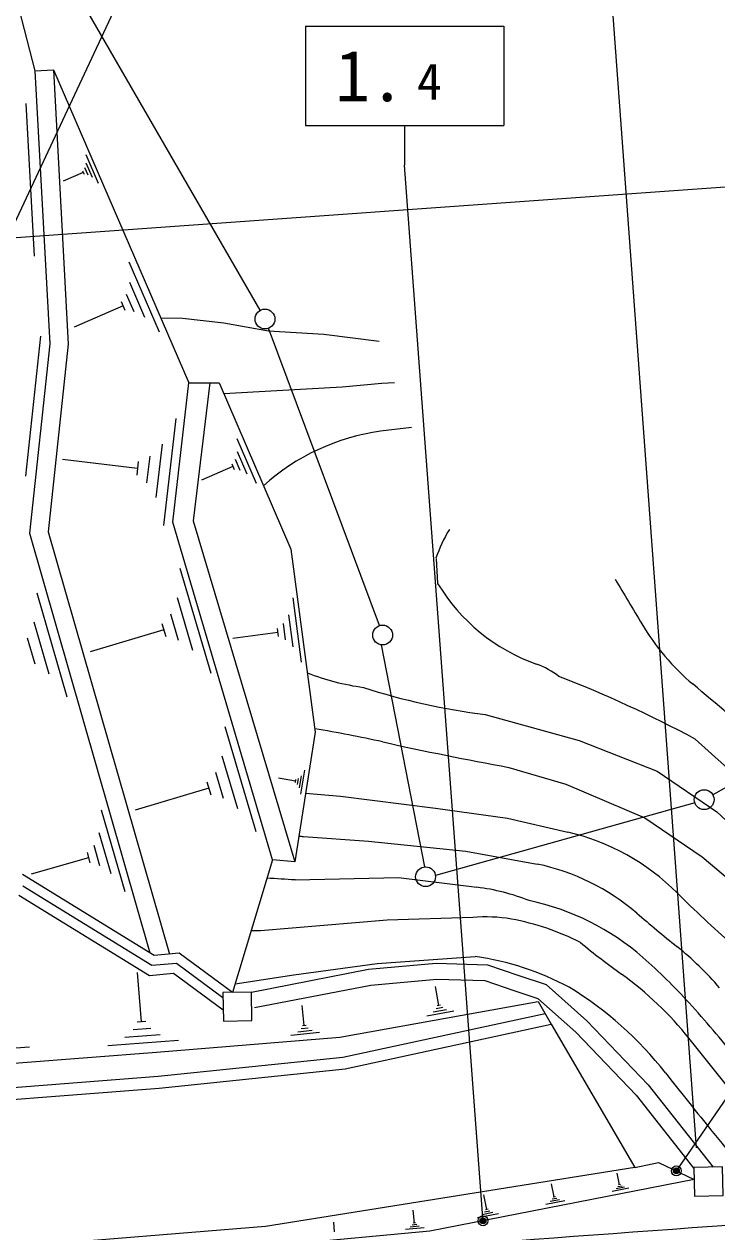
# Model space of a CAD drawing. Units: millimetres, scale not verified. Extents: x 40000 to 680000, y 20000 to 380000.
# Drawn here: x 133574 to 168503, y 286519 to 347408 of the extents above; entities that cross this region are included whole.
import ezdxf
from ezdxf.enums import TextEntityAlignment as Align

# ---------------------------------------------------------------- set-up
doc = ezdxf.new("R2010")
doc.units = ezdxf.units.MM
doc.header["$LTSCALE"] = 1000
doc.header["$PDMODE"] = 32
doc.header["$PDSIZE"] = 500
doc.linetypes.add('CHAIN', pattern=[18.5, 12, -1.5, 3.5, -1.5])
for name, color, linetype, lineweight in [('M-BGD', 7, 'Continuous', 25), ('M-BMK', 2, 'CHAIN', 13), ('M-STR-STRC', 7, 'Continuous', 25), ('M-TTL', 2, 'Continuous', 140)]:
    doc.layers.add(name, color=color, linetype=linetype, lineweight=lineweight)
doc.styles.add('ＭＳ ゴシック', font='')
doc.styles.get('ＭＳ ゴシック').set_extended_font_data('MS Gothic')

msp = doc.modelspace()

# ---------------------------------------------------------------- linework, layer by layer
at = {"layer": 'M-BGD'}
for p, q in [((167470, 290761), (163120, 349937)), ((145474, 332980), (136266, 348946)), ((135046, 345111), (141886, 329329)), ((133655, 343406), (134072, 335714)), ((136678, 340844), (137308, 339391)), ((136690, 340418), (137005, 339691)), ((67111, 331930), (179301, 339950)), ((136556, 339929), (135539, 339488)), ((136517, 340019), (136596, 339838)), ((136623, 340173), (136781, 339810)), ((138853, 335430), (140382, 331902)), ((138883, 334395), (139647, 332631)), ((138721, 333801), (139103, 332919)), ((138559, 333207), (136089, 332137)), ((138464, 333428), (138655, 332987)), ((151488, 317082), (145891, 332074)), ((134391, 331677), (133634, 324613)), ((141222, 327523), (140595, 322127)), ((153098, 327066), (151546, 326887)), ((144293, 326524), (145267, 324265)), ((140525, 326237), (140212, 323539)), ((144311, 325862), (144798, 324732)), ((139290, 325013), (135512, 325452)), ((139329, 325351), (139250, 324676)), ((139907, 325625), (139751, 324276)), ((144041, 325243), (144163, 324961)), ((144206, 325482), (144450, 324917)), ((144102, 325102), (142521, 324420)), ((154341, 320476), (154423, 319212)), ((141424, 319981), (142989, 314684)), ((134212, 318743), (135718, 313499)), ((141286, 318500), (142068, 315851)), ((147116, 318484), (147548, 315245)), ((186632, 318864), (168302, 308552)), ((134064, 317282), (134817, 314659)), ((140952, 317681), (141343, 316357)), ((146900, 317631), (147116, 316012)), ((140617, 316863), (136909, 315767)), ((140520, 317194), (140715, 316532)), ((146360, 316735), (144093, 316432)), ((146333, 316937), (146387, 316533)), ((146630, 317183), (146738, 316373)), ((133728, 316475), (134104, 315164)), ((153780, 304922), (151592, 316112)), ((143687, 312000), (145253, 306702)), ((143549, 310519), (144332, 307870)), ((143215, 309700), (143606, 308376)), ((147249, 309249), (146403, 309387)), ((147261, 309325), (147236, 309174)), ((147394, 309381), (147345, 309078)), ((147539, 309512), (147441, 308908)), ((147709, 309794), (147513, 308586)), ((142881, 308881), (139173, 307785)), ((142783, 309212), (142979, 308550)), ((167393, 308143), (154312, 304478)), ((137461, 307797), (138644, 303678)), ((137345, 306649), (137937, 304590)), ((137081, 306016), (137377, 304986)), ((136817, 305383), (133934, 304555)), ((136743, 305640), (136891, 305125)), ((146099, 305273), (144081, 298590)), ((139491, 297100), (139295, 299597)), ((154489, 297930), (154318, 298884)), ((147700, 296920), (147591, 297927)), ((154684, 297824), (154343, 297763)), ((154574, 297945), (154404, 297915)), ((155244, 297643), (153881, 297399)), ((154878, 297719), (154197, 297597)), ((139965, 296778), (139074, 296708)), ((139714, 297118), (139269, 297083)), ((148465, 296566), (147028, 296411)), ((148090, 296671), (147372, 296594)), ((147895, 296796), (147536, 296757)), ((147790, 296930), (147610, 296910)), ((141359, 296170), (137792, 295890)), ((140439, 296457), (138656, 296317)), ((133840, 295832), (126655, 295267)), ((163598, 288892), (163483, 289478)), ((160302, 288278), (160172, 288939)), ((164066, 288723), (163229, 288559)), ((163841, 288766), (163422, 288684)), ((163720, 288829), (163510, 288788)), ((163651, 288902), (163546, 288882)), ((156899, 287645), (156755, 288382)), ((160829, 288088), (159886, 287903)), ((160575, 288136), (160103, 288043)), ((160438, 288207), (160203, 288161)), ((160361, 288290), (160243, 288267)), ((153251, 286963), (153194, 287613)), ((157487, 287432), (156435, 287226)), ((157204, 287486), (156677, 287383)), ((157051, 287565), (156788, 287514)), ((156965, 287658), (156833, 287632)), ((149228, 286528), (149187, 287000)), ((153500, 286798), (153035, 286757)), ((153375, 286881), (153143, 286860)), ((153309, 286968), (153193, 286958)), ((153740, 286725), (152811, 286644))]:
    msp.add_line(p, q, dxfattribs=at)
for points in [[(128280, 367602), (134120, 345061), (135046, 345111)], [(134120, 345061), (134866, 331292), (133843, 321737), (139916, 300593)], [(135046, 345111), (135796, 331267), (134785, 321818), (140900, 300526)], [(151475, 331411), (148692, 331755), (145897, 331927), (143646, 332338), (141557, 332565), (140477, 332579)], [(142939, 329329), (143402, 329329), (147021, 320936), (148253, 311705), (147218, 305180)], [(152255, 329324), (151612, 329293), (149609, 329112), (146309, 328926), (143642, 328772)], [(156828, 312600), (161564, 311293), (165493, 309753), (168505, 307703), (172095, 304350), (174849, 301314), (177153, 298675), (179877, 295797)], [(167407, 311365), (169719, 309284), (172668, 306048), (175931, 302384), (180003, 298025), (181326, 296582)], [(158020, 309934), (160892, 309084), (164879, 307392), (167769, 305434), (170192, 303377), (172813, 300521), (175131, 298068), (178064, 295162), (178287, 294936)], [(147766, 308634), (149531, 308479), (154314, 307879), (157945, 307374), (160992, 306669)], [(147653, 306451), (150944, 306216), (155853, 305706), (159449, 305062)], [(144081, 298590), (141391, 300570), (140137, 300457), (133492, 304544)], [(143599, 298324), (141248, 300055), (140016, 299944), (133504, 303950)], [(147234, 304262), (152446, 304377), (156392, 303892)], [(143612, 297694), (141104, 299540), (139896, 299431), (133307, 303484)], [(156196, 302361), (151886, 302235), (145485, 301690), (145020, 301701)], [(144212, 299026), (147179, 299485), (151372, 300044), (156323, 300407)], [(145033, 298609), (150945, 299755), (154355, 300063), (156941, 299988), (158525, 299450), (159892, 298985), (161945, 297157), (165045, 293938), (168312, 289780)], [(145186, 297824), (151057, 298962), (154379, 299262), (156798, 299192), (158268, 298693), (159481, 298280), (161390, 296580), (164440, 293412), (167349, 289710)], [(69376, 291218), (81416, 291856), (102771, 293071), (122828, 294239), (140241, 295586), (149494, 296333), (159488, 298125), (160147, 296995)], [(69605, 289999), (81484, 290629), (102842, 291844), (122911, 293012), (140338, 294360), (149636, 295318), (159838, 297524)], [(69594, 289397), (81517, 290030), (102876, 291245), (122952, 292414), (140385, 293762), (149757, 294734), (160147, 296995)], [(160147, 296995), (164372, 289755), (145747, 286791), (134596, 285886)], [(171156, 291072), (168916, 293999), (167112, 296262)], [(164372, 289755), (165558, 290019), (167360, 289166)], [(167360, 289166), (154026, 286549), (139606, 285204), (134640, 284852)]]:
    msp.add_lwpolyline(points, dxfattribs=at)
for points in [[(142939, 329329), (142097, 322372), (147218, 305180), (146099, 305273), (141069, 322294), (141886, 329329)], [(145033, 298609), (143594, 298580), (143623, 297140), (145062, 297170)], [(168788, 289789), (167348, 289760), (167378, 288321), (168817, 288350)]]:
    msp.add_lwpolyline(points, close=True, dxfattribs=at)
for centre in [(145716, 332542), (151651, 316609), (167864, 308310), (153815, 304423)]:
    msp.add_circle(centre, 500, dxfattribs=at)
for centre, radius, start, end in [((153075, 315879), 11113, 97.90889, 131.99202), ((160672, 318417), 6658, 148.16737, 161.9833), ((162632, 324178), 9594, 211.16929, 250.41343), ((875628, 740601), 827458, 210.59743, 210.7788), ((175030, 323312), 12002, 210.7788, 229.94008), ((158073, 311366), 4005, 51.99599, 70.41343), ((152421, 326602), 12752, 249.01472, 262.15038), ((138136, 256717), 61993, 61.82541, 68.81524), ((160995, 345814), 33475, 252.05097, 262.84904), ((11144, 128414), 242642, 48.84547, 49.94008), ((137346, 246486), 66296, 77.53873, 80.55197), ((190220, 485748), 178738, 257.53873, 259.62164), ((168015, 484763), 179471, 263.41184, 263.48568), ((158413, 295528), 11435, 44.97145, 76.96611), ((157100, 293990), 11319, 49.42364, 78.02051), ((139180, 178345), 126175, 86.34019, 86.98407), ((155065, 293082), 10892, 68.57346, 83.00222), ((206367, 343434), 56348, 224.97145, 228.82342), ((156431, 290847), 12646, 48.73543, 78.07678), ((156904, 295484), 6914, 79.69203, 95.87499), ((155901, 289970), 12518, 62.79084, 79.69203), ((220838, 368416), 86670, 229.42364, 231.16848), ((189571, 335379), 44225, 230.80809, 234.19297), ((156241, 288164), 16350, 40.67084, 51.16848), ((154125, 285744), 14827, 62.10998, 81.47456), ((145169, 278012), 29722, 42.45068, 48.73543), ((153513, 285395), 17408, 38.62878, 54.19297), ((151544, 283262), 18262, 38.10788, 58.59342), ((131619, 265617), 48086, 38.04373, 42.45068), ((351361, 439983), 235682, 218.10788, 218.96079), ((305769, 403115), 177049, 218.96079, 219.64805)]:
    msp.add_arc(centre, radius, start, end, dxfattribs=at)
at = {"layer": 'M-BMK'}
msp.add_lwpolyline([(149813, 285440), (151309, 285551), (152306, 285626), (153303, 285700), (154301, 285774), (155298, 285849), (156295, 285923), (157292, 285997), (158290, 286071), (159287, 286145), (160284, 286219), (161281, 286293), (162279, 286367), (163276, 286440), (164273, 286514), (165271, 286588), (166268, 286661), (167265, 286734), (168263, 286808), (169010, 286863)], dxfattribs=at)
at = {"layer": 'M-STR-STRC'}
for p, q in [((147754, 347307), (157754, 347307)), ((147754, 347307), (147754, 342307)), ((157754, 347307), (157754, 342307)), ((147754, 342307), (157754, 342307)), ((152754, 342307), (152754, 340307)), ((156700, 287226), (152754, 340307)), ((166545, 289716), (190833, 324967))]:
    msp.add_line(p, q, dxfattribs=at)
for centre, radius in [((166459, 289592), 150), ((166459, 289592), 120), ((166459, 289592), 90), ((166459, 289592), 60), ((166459, 289592), 30), ((156711, 287076), 150), ((156711, 287076), 120), ((156711, 287076), 90), ((156711, 287076), 60), ((156711, 287076), 30)]:
    msp.add_circle(centre, radius, dxfattribs=at)
for p in [(166459, 289592), (156711, 287076)]:
    msp.add_point(p, dxfattribs=at)
at = {"layer": 'M-TTL', "color": 7, "lineweight": 13}
msp.add_lwpolyline([(116990, 302965), (138559, 349095), (176505, 349095)], dxfattribs=at)

# ---------------------------------------------------------------- texts
at = {"layer": 'M-STR-STRC', "style": 'ＭＳ ゴシック'}
msp.add_text('1.', height=2566, dxfattribs=at).set_placement((152754, 344807), align=Align.MIDDLE_RIGHT)
msp.add_text('4', height=1833, dxfattribs=at).set_placement((154004, 343057), align=Align.BOTTOM_CENTER)

doc.saveas('drawing.dxf')
